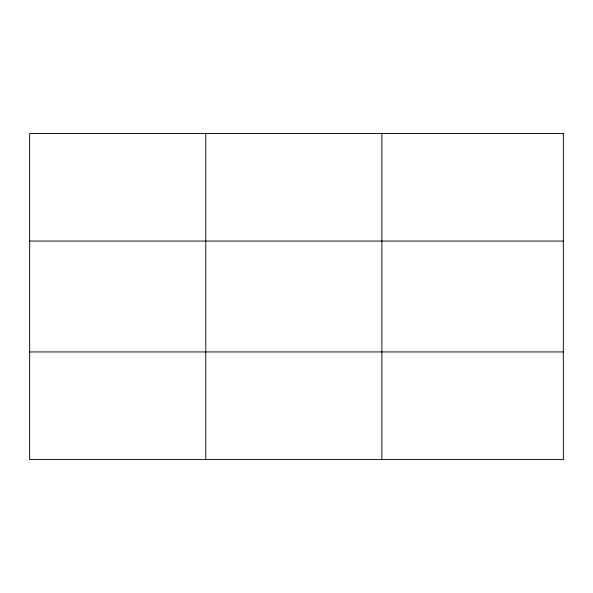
<?xml version="1.0" encoding="UTF-8"?>
<svg xmlns="http://www.w3.org/2000/svg" width="593" height="593" viewBox="0 0 593 593"><rect width="100%" height="100%" fill="white"/><g stroke="black" fill="none" stroke-linecap="round" stroke-linejoin="round"><path stroke-width="0.89" d="M205.771 133.455L205.771 459.545M381.892 133.455L381.892 459.545M29.65 241.062L563.35 241.062M29.65 351.938L563.35 351.938M563.35 133.455L563.35 459.545L29.65 459.545L29.65 133.455L563.35 133.455"/></g></svg>
